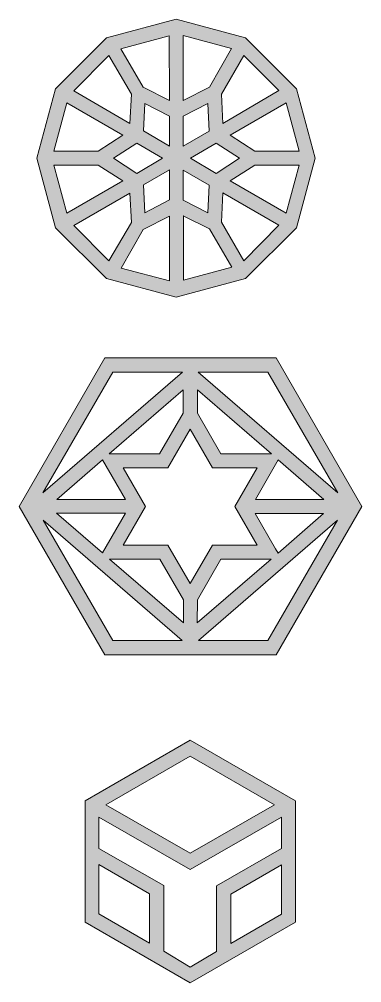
# Model space of a CAD drawing. Header units: millimetres. Extents: x -141 to 330, y -120 to 328.
# Drawn here: x -140.6 to -102.2, y 216.3 to 324.4 of the extents above; entities that cross this region are included whole.
import ezdxf

# ---------------------------------------------------------------- set-up
doc = ezdxf.new("R2010")
doc.units = ezdxf.units.MM
doc.header["$MEASUREMENT"] = 0
doc.layers.add('Layer 1', color=7, linetype='Continuous', lineweight=0)

msp = doc.modelspace()

# ---------------------------------------------------------------- hatches: boundary and pattern name
at = {"layer": 'Layer 1', "true_color": 0x231f20, "transparency": 33554687}
h = msp.add_hatch(color=250, dxfattribs=at)
h.dxf.hatch_style = 2
edge = h.paths.add_edge_path()
edge.add_spline(control_points=[(-110.67, 302.61), (-110.67, 302.61), (-116.95, 306.25), (-116.95, 306.25), (-116.95, 306.25), (-114.19, 308.01), (-114.19, 308.01), (-114.19, 308.01), (-109.22, 308.01), (-109.22, 308.01), (-109.22, 308.01), (-110.67, 302.61), (-110.67, 302.61)], knot_values=[0, 0, 0, 0, 1, 1, 1, 2, 2, 2, 3, 3, 3, 4, 4, 4, 4], degree=3, periodic=0)
edge = h.paths.add_edge_path()
edge.add_spline(control_points=[(-136.7, 308.01), (-136.7, 308.01), (-131.73, 308.01), (-131.73, 308.01), (-131.73, 308.01), (-128.98, 306.25), (-128.98, 306.25), (-128.98, 306.25), (-135.25, 302.61), (-135.25, 302.61), (-135.25, 302.61), (-136.7, 308.01), (-136.7, 308.01)], knot_values=[0, 0, 0, 0, 1, 1, 1, 2, 2, 2, 3, 3, 3, 4, 4, 4, 4], degree=3, periodic=0)
edge = h.paths.add_edge_path()
edge.add_spline(control_points=[(-135.25, 315), (-135.25, 315), (-128.98, 311.36), (-128.98, 311.36), (-128.98, 311.36), (-131.73, 309.6), (-131.73, 309.6), (-131.73, 309.6), (-136.7, 309.6), (-136.7, 309.6), (-136.7, 309.6), (-135.25, 315), (-135.25, 315)], knot_values=[0, 0, 0, 0, 1, 1, 1, 2, 2, 2, 3, 3, 3, 4, 4, 4, 4], degree=3, periodic=0)
edge = h.paths.add_edge_path()
edge.add_spline(control_points=[(-121.39, 308.79), (-121.39, 308.79), (-118.5, 310.48), (-118.5, 310.48), (-118.5, 310.48), (-115.89, 308.79), (-115.89, 308.79), (-115.89, 308.79), (-118.5, 307.09), (-118.5, 307.09), (-118.5, 307.09), (-121.39, 308.79), (-121.39, 308.79)], knot_values=[0, 0, 0, 0, 1, 1, 1, 2, 2, 2, 3, 3, 3, 4, 4, 4, 4], degree=3, periodic=0)
edge = h.paths.add_edge_path()
edge.add_spline(control_points=[(-117.93, 301.62), (-117.93, 301.62), (-117.76, 304.91), (-117.76, 304.91), (-117.76, 304.91), (-111.48, 301.27), (-111.48, 301.27), (-111.48, 301.27), (-115.43, 297.29), (-115.43, 297.29), (-115.43, 297.29), (-117.93, 301.62), (-117.93, 301.62)], knot_values=[0, 0, 0, 0, 1, 1, 1, 2, 2, 2, 3, 3, 3, 4, 4, 4, 4], degree=3, periodic=0)
edge = h.paths.add_edge_path()
edge.add_spline(control_points=[(-122.2, 302.33), (-122.2, 302.33), (-119.27, 300.85), (-119.27, 300.85), (-119.27, 300.85), (-116.77, 296.55), (-116.77, 296.55), (-116.77, 296.55), (-122.17, 295.1), (-122.17, 295.1), (-122.17, 295.1), (-122.17, 302.33), (-122.17, 302.33), (-122.17, 302.33), (-122.2, 302.33), (-122.2, 302.33)], knot_values=[0, 0, 0, 0, 1, 1, 1, 2, 2, 2, 3, 3, 3, 4, 4, 4, 5, 5, 5, 5], degree=3, periodic=0)
edge = h.paths.add_edge_path()
edge.add_spline(control_points=[(-126.68, 300.81), (-126.68, 300.81), (-123.75, 302.3), (-123.75, 302.3), (-123.75, 302.3), (-123.75, 295.03), (-123.75, 295.03), (-123.75, 295.03), (-129.15, 296.47), (-129.15, 296.47), (-129.15, 296.47), (-126.68, 300.81), (-126.68, 300.81)], knot_values=[0, 0, 0, 0, 1, 1, 1, 2, 2, 2, 3, 3, 3, 4, 4, 4, 4], degree=3, periodic=0)
edge = h.paths.add_edge_path()
edge.add_spline(control_points=[(-128.2, 304.87), (-128.2, 304.87), (-128.02, 301.59), (-128.02, 301.59), (-128.02, 301.59), (-130.53, 297.29), (-130.53, 297.29), (-130.53, 297.29), (-134.48, 301.24), (-134.48, 301.24), (-134.48, 301.24), (-128.2, 304.87), (-128.2, 304.87)], knot_values=[0, 0, 0, 0, 1, 1, 1, 2, 2, 2, 3, 3, 3, 4, 4, 4, 4], degree=3, periodic=0)
edge = h.paths.add_edge_path()
edge.add_spline(control_points=[(-124.53, 308.79), (-124.53, 308.79), (-127.42, 307.09), (-127.42, 307.09), (-127.42, 307.09), (-130.03, 308.79), (-130.03, 308.79), (-130.03, 308.79), (-127.42, 310.48), (-127.42, 310.48), (-127.42, 310.48), (-124.53, 308.79), (-124.53, 308.79)], knot_values=[0, 0, 0, 0, 1, 1, 1, 2, 2, 2, 3, 3, 3, 4, 4, 4, 4], degree=3, periodic=0)
edge = h.paths.add_edge_path()
edge.add_spline(control_points=[(-128.02, 315.98), (-128.02, 315.98), (-128.2, 312.7), (-128.2, 312.7), (-128.2, 312.7), (-134.48, 316.34), (-134.48, 316.34), (-134.48, 316.34), (-130.53, 320.32), (-130.53, 320.32), (-130.53, 320.32), (-128.02, 315.98), (-128.02, 315.98)], knot_values=[0, 0, 0, 0, 1, 1, 1, 2, 2, 2, 3, 3, 3, 4, 4, 4, 4], degree=3, periodic=0)
edge = h.paths.add_edge_path()
edge.add_spline(control_points=[(-123.75, 315.28), (-123.75, 315.28), (-126.68, 316.76), (-126.68, 316.76), (-126.68, 316.76), (-129.19, 321.06), (-129.19, 321.06), (-129.19, 321.06), (-123.79, 322.51), (-123.79, 322.51), (-123.79, 322.51), (-123.75, 315.28), (-123.75, 315.28), (-123.75, 315.28), (-123.75, 315.28), (-123.75, 315.28)], knot_values=[0, 0, 0, 0, 1, 1, 1, 2, 2, 2, 3, 3, 3, 4, 4, 4, 5, 5, 5, 5], degree=3, periodic=0)
edge = h.paths.add_edge_path()
edge.add_spline(control_points=[(-119.27, 316.76), (-119.27, 316.76), (-122.2, 315.28), (-122.2, 315.28), (-122.2, 315.28), (-122.2, 322.54), (-122.2, 322.54), (-122.2, 322.54), (-116.8, 321.1), (-116.8, 321.1), (-116.8, 321.1), (-119.27, 316.76), (-119.27, 316.76)], knot_values=[0, 0, 0, 0, 1, 1, 1, 2, 2, 2, 3, 3, 3, 4, 4, 4, 4], degree=3, periodic=0)
edge = h.paths.add_edge_path()
edge.add_spline(control_points=[(-122.2, 313.51), (-122.2, 313.51), (-119.45, 314.92), (-119.45, 314.92), (-119.45, 314.92), (-119.31, 311.82), (-119.31, 311.82), (-119.31, 311.82), (-122.2, 310.13), (-122.2, 310.13), (-122.2, 310.13), (-122.2, 313.51), (-122.2, 313.51)], knot_values=[0, 0, 0, 0, 1, 1, 1, 2, 2, 2, 3, 3, 3, 4, 4, 4, 4], degree=3, periodic=0)
edge = h.paths.add_edge_path()
edge.add_spline(control_points=[(-126.51, 314.92), (-126.51, 314.92), (-123.75, 313.51), (-123.75, 313.51), (-123.75, 313.51), (-123.75, 310.16), (-123.75, 310.16), (-123.75, 310.16), (-126.65, 311.86), (-126.65, 311.86), (-126.65, 311.86), (-126.51, 314.92), (-126.51, 314.92)], knot_values=[0, 0, 0, 0, 1, 1, 1, 2, 2, 2, 3, 3, 3, 4, 4, 4, 4], degree=3, periodic=0)
edge = h.paths.add_edge_path()
edge.add_spline(control_points=[(-126.51, 302.68), (-126.51, 302.68), (-126.65, 305.79), (-126.65, 305.79), (-126.65, 305.79), (-123.75, 307.48), (-123.75, 307.48), (-123.75, 307.48), (-123.75, 304.13), (-123.75, 304.13), (-123.75, 304.13), (-126.51, 302.68), (-126.51, 302.68)], knot_values=[0, 0, 0, 0, 1, 1, 1, 2, 2, 2, 3, 3, 3, 4, 4, 4, 4], degree=3, periodic=0)
edge = h.paths.add_edge_path()
edge.add_spline(control_points=[(-119.45, 302.68), (-119.45, 302.68), (-122.2, 304.09), (-122.2, 304.09), (-122.2, 304.09), (-122.2, 307.45), (-122.2, 307.45), (-122.2, 307.45), (-119.31, 305.75), (-119.31, 305.75), (-119.31, 305.75), (-119.45, 302.68), (-119.45, 302.68)], knot_values=[0, 0, 0, 0, 1, 1, 1, 2, 2, 2, 3, 3, 3, 4, 4, 4, 4], degree=3, periodic=0)
edge = h.paths.add_edge_path()
edge.add_spline(control_points=[(-117.76, 312.7), (-117.76, 312.7), (-117.93, 315.98), (-117.93, 315.98), (-117.93, 315.98), (-115.43, 320.32), (-115.43, 320.32), (-115.43, 320.32), (-111.48, 316.37), (-111.48, 316.37), (-111.48, 316.37), (-117.76, 312.7), (-117.76, 312.7)], knot_values=[0, 0, 0, 0, 1, 1, 1, 2, 2, 2, 3, 3, 3, 4, 4, 4, 4], degree=3, periodic=0)
edge = h.paths.add_edge_path()
edge.add_spline(control_points=[(-109.22, 309.6), (-109.22, 309.6), (-114.19, 309.6), (-114.19, 309.6), (-114.19, 309.6), (-116.95, 311.36), (-116.95, 311.36), (-116.95, 311.36), (-110.67, 315), (-110.67, 315), (-110.67, 315), (-109.22, 309.6), (-109.22, 309.6)], knot_values=[0, 0, 0, 0, 1, 1, 1, 2, 2, 2, 3, 3, 3, 4, 4, 4, 4], degree=3, periodic=0)
edge = h.paths.add_edge_path()
edge.add_spline(control_points=[(-109.5, 316.58), (-109.5, 316.58), (-115.22, 322.3), (-115.22, 322.3), (-115.22, 322.3), (-123.01, 324.38), (-123.01, 324.38), (-123.01, 324.38), (-130.81, 322.3), (-130.81, 322.3), (-130.81, 322.3), (-136.53, 316.58), (-136.53, 316.58), (-136.53, 316.58), (-138.61, 308.79), (-138.61, 308.79), (-138.61, 308.79), (-136.53, 300.99), (-136.53, 300.99), (-136.53, 300.99), (-130.81, 295.28), (-130.81, 295.28), (-130.81, 295.28), (-123.01, 293.19), (-123.01, 293.19), (-123.01, 293.19), (-115.22, 295.28), (-115.22, 295.28), (-115.22, 295.28), (-109.5, 300.99), (-109.5, 300.99), (-109.5, 300.99), (-107.42, 308.79), (-107.42, 308.79), (-107.42, 308.79), (-109.5, 316.58), (-109.5, 316.58)], knot_values=[0, 0, 0, 0, 1, 1, 1, 2, 2, 2, 3, 3, 3, 4, 4, 4, 5, 5, 5, 6, 6, 6, 7, 7, 7, 8, 8, 8, 9, 9, 9, 10, 10, 10, 11, 11, 11, 12, 12, 12, 12], degree=3, periodic=0)
h = msp.add_hatch(color=250, dxfattribs=at)
h.dxf.hatch_style = 2
edge = h.paths.add_edge_path()
edge.add_spline(control_points=[(-112.71, 254.67), (-112.71, 254.67), (-120.51, 254.67), (-120.51, 254.67), (-120.51, 254.67), (-104.92, 268.18), (-104.92, 268.18), (-104.92, 268.18), (-112.71, 254.67), (-112.71, 254.67)], knot_values=[0, 0, 0, 0, 1, 1, 1, 2, 2, 2, 3, 3, 3, 3], degree=3, periodic=0)
edge = h.paths.add_edge_path()
edge.add_spline(control_points=[(-137.9, 268.18), (-137.9, 268.18), (-122.31, 254.67), (-122.31, 254.67), (-122.31, 254.67), (-130.1, 254.67), (-130.1, 254.67), (-130.1, 254.67), (-137.9, 268.18), (-137.9, 268.18)], knot_values=[0, 0, 0, 0, 1, 1, 1, 2, 2, 2, 3, 3, 3, 3], degree=3, periodic=0)
edge = h.paths.add_edge_path()
edge.add_spline(control_points=[(-130.1, 284.8), (-130.1, 284.8), (-122.27, 284.8), (-122.27, 284.8), (-122.27, 284.8), (-137.94, 271.25), (-137.94, 271.25), (-137.94, 271.25), (-130.1, 284.8), (-130.1, 284.8)], knot_values=[0, 0, 0, 0, 1, 1, 1, 2, 2, 2, 3, 3, 3, 3], degree=3, periodic=0)
edge = h.paths.add_edge_path()
edge.add_spline(control_points=[(-104.88, 271.25), (-104.88, 271.25), (-120.54, 284.8), (-120.54, 284.8), (-120.54, 284.8), (-112.71, 284.8), (-112.71, 284.8), (-112.71, 284.8), (-104.88, 271.25), (-104.88, 271.25)], knot_values=[0, 0, 0, 0, 1, 1, 1, 2, 2, 2, 3, 3, 3, 3], degree=3, periodic=0)
edge = h.paths.add_edge_path()
edge.add_spline(control_points=[(-111.58, 264.48), (-111.58, 264.48), (-111.87, 264.97), (-111.87, 264.97), (-111.87, 264.97), (-114.16, 268.92), (-114.16, 268.92), (-114.16, 268.92), (-106.47, 268.92), (-106.47, 268.92), (-106.47, 268.92), (-111.58, 264.48), (-111.58, 264.48)], knot_values=[0, 0, 0, 0, 1, 1, 1, 2, 2, 2, 3, 3, 3, 4, 4, 4, 4], degree=3, periodic=0)
edge = h.paths.add_edge_path()
edge.add_spline(control_points=[(-120.61, 259.26), (-120.61, 259.26), (-118, 263.81), (-118, 263.81), (-118, 263.81), (-112.36, 263.81), (-112.36, 263.81), (-112.36, 263.81), (-120.65, 256.65), (-120.65, 256.65), (-120.65, 256.65), (-120.61, 259.26), (-120.61, 259.26)], knot_values=[0, 0, 0, 0, 1, 1, 1, 2, 2, 2, 3, 3, 3, 4, 4, 4, 4], degree=3, periodic=0)
edge = h.paths.add_edge_path()
edge.add_spline(control_points=[(-124.81, 263.81), (-124.81, 263.81), (-122.17, 259.26), (-122.17, 259.26), (-122.17, 259.26), (-122.17, 256.65), (-122.17, 256.65), (-122.17, 256.65), (-130.46, 263.81), (-130.46, 263.81), (-130.46, 263.81), (-124.81, 263.81), (-124.81, 263.81)], knot_values=[0, 0, 0, 0, 1, 1, 1, 2, 2, 2, 3, 3, 3, 4, 4, 4, 4], degree=3, periodic=0)
edge = h.paths.add_edge_path()
edge.add_spline(control_points=[(-128.69, 268.96), (-128.69, 268.96), (-131.27, 264.51), (-131.27, 264.51), (-131.27, 264.51), (-136.42, 268.96), (-136.42, 268.96), (-136.42, 268.96), (-128.69, 268.96), (-128.69, 268.96)], knot_values=[0, 0, 0, 0, 1, 1, 1, 2, 2, 2, 3, 3, 3, 3], degree=3, periodic=0)
edge = h.paths.add_edge_path()
edge.add_spline(control_points=[(-131.27, 274.96), (-131.27, 274.96), (-128.69, 270.51), (-128.69, 270.51), (-128.69, 270.51), (-136.38, 270.51), (-136.38, 270.51), (-136.38, 270.51), (-131.27, 274.96), (-131.27, 274.96)], knot_values=[0, 0, 0, 0, 1, 1, 1, 2, 2, 2, 3, 3, 3, 3], degree=3, periodic=0)
edge = h.paths.add_edge_path()
edge.add_spline(control_points=[(-122.2, 280.18), (-122.2, 280.18), (-124.85, 275.63), (-124.85, 275.63), (-124.85, 275.63), (-130.49, 275.63), (-130.49, 275.63), (-130.49, 275.63), (-122.2, 282.79), (-122.2, 282.79), (-122.2, 282.79), (-122.2, 280.18), (-122.2, 280.18)], knot_values=[0, 0, 0, 0, 1, 1, 1, 2, 2, 2, 3, 3, 3, 4, 4, 4, 4], degree=3, periodic=0)
edge = h.paths.add_edge_path()
edge.add_spline(control_points=[(-118, 275.63), (-118, 275.63), (-120.61, 280.18), (-120.61, 280.18), (-120.61, 280.18), (-120.61, 282.79), (-120.61, 282.79), (-120.61, 282.79), (-112.32, 275.63), (-112.32, 275.63), (-112.32, 275.63), (-118, 275.63), (-118, 275.63)], knot_values=[0, 0, 0, 0, 1, 1, 1, 2, 2, 2, 3, 3, 3, 4, 4, 4, 4], degree=3, periodic=0)
edge = h.paths.add_edge_path()
edge.add_spline(control_points=[(-111.58, 274.96), (-111.58, 274.96), (-106.43, 270.51), (-106.43, 270.51), (-106.43, 270.51), (-114.12, 270.51), (-114.12, 270.51), (-114.12, 270.51), (-111.58, 274.96), (-111.58, 274.96)], knot_values=[0, 0, 0, 0, 1, 1, 1, 2, 2, 2, 3, 3, 3, 3], degree=3, periodic=0)
edge = h.paths.add_edge_path()
edge.add_spline(control_points=[(-121.43, 261.06), (-121.43, 261.06), (-123.93, 265.39), (-123.93, 265.39), (-123.93, 265.39), (-128.94, 265.39), (-128.94, 265.39), (-128.94, 265.39), (-126.44, 269.73), (-126.44, 269.73), (-126.44, 269.73), (-128.94, 274.07), (-128.94, 274.07), (-128.94, 274.07), (-123.93, 274.07), (-123.93, 274.07), (-123.93, 274.07), (-121.43, 278.41), (-121.43, 278.41), (-121.43, 278.41), (-118.92, 274.07), (-118.92, 274.07), (-118.92, 274.07), (-113.91, 274.07), (-113.91, 274.07), (-113.91, 274.07), (-116.42, 269.73), (-116.42, 269.73), (-116.42, 269.73), (-113.91, 265.39), (-113.91, 265.39), (-113.91, 265.39), (-118.92, 265.39), (-118.92, 265.39), (-118.92, 265.39), (-121.43, 261.06), (-121.43, 261.06)], knot_values=[0, 0, 0, 0, 1, 1, 1, 2, 2, 2, 3, 3, 3, 4, 4, 4, 5, 5, 5, 6, 6, 6, 7, 7, 7, 8, 8, 8, 9, 9, 9, 10, 10, 10, 11, 11, 11, 12, 12, 12, 12], degree=3, periodic=0)
edge = h.paths.add_edge_path()
edge.add_spline(control_points=[(-111.8, 286.39), (-111.8, 286.39), (-130.99, 286.39), (-130.99, 286.39), (-130.99, 286.39), (-140.58, 269.73), (-140.58, 269.73), (-140.58, 269.73), (-130.99, 253.08), (-130.99, 253.08), (-130.99, 253.08), (-111.8, 253.08), (-111.8, 253.08), (-111.8, 253.08), (-102.2, 269.73), (-102.2, 269.73), (-102.2, 269.73), (-111.8, 286.39), (-111.8, 286.39)], knot_values=[0, 0, 0, 0, 1, 1, 1, 2, 2, 2, 3, 3, 3, 4, 4, 4, 5, 5, 5, 6, 6, 6, 6], degree=3, periodic=0)
h = msp.add_hatch(color=250, dxfattribs=at)
h.dxf.hatch_style = 2
edge = h.paths.add_edge_path()
edge.add_spline(control_points=[(-116.88, 220.7), (-116.88, 220.7), (-116.88, 226.24), (-116.88, 226.24), (-116.88, 226.24), (-111.2, 229.52), (-111.2, 229.52), (-111.2, 229.52), (-111.2, 223.98), (-111.2, 223.98), (-111.2, 223.98), (-116.88, 220.7), (-116.88, 220.7)], knot_values=[0, 0, 0, 0, 1, 1, 1, 2, 2, 2, 3, 3, 3, 4, 4, 4, 4], degree=3, periodic=0)
edge = h.paths.add_edge_path()
edge.add_spline(control_points=[(-124.39, 219.82), (-124.39, 219.82), (-124.39, 227.19), (-124.39, 227.19), (-124.39, 227.19), (-131.66, 231.35), (-131.66, 231.35), (-131.66, 231.35), (-131.66, 234.88), (-131.66, 234.88), (-131.66, 234.88), (-121.43, 228.99), (-121.43, 228.99), (-121.43, 228.99), (-111.2, 234.88), (-111.2, 234.88), (-111.2, 234.88), (-111.2, 231.35), (-111.2, 231.35), (-111.2, 231.35), (-118.46, 227.15), (-118.46, 227.15), (-118.46, 227.15), (-118.46, 219.78), (-118.46, 219.78), (-118.46, 219.78), (-121.43, 218.05), (-121.43, 218.05), (-121.43, 218.05), (-124.39, 219.82), (-124.39, 219.82)], knot_values=[0, 0, 0, 0, 1, 1, 1, 2, 2, 2, 3, 3, 3, 4, 4, 4, 5, 5, 5, 6, 6, 6, 7, 7, 7, 8, 8, 8, 9, 9, 9, 10, 10, 10, 10], degree=3, periodic=0)
edge = h.paths.add_edge_path()
edge.add_spline(control_points=[(-131.66, 229.55), (-131.66, 229.55), (-125.98, 226.27), (-125.98, 226.27), (-125.98, 226.27), (-125.98, 220.73), (-125.98, 220.73), (-125.98, 220.73), (-131.66, 224.01), (-131.66, 224.01), (-131.66, 224.01), (-131.66, 229.55), (-131.66, 229.55)], knot_values=[0, 0, 0, 0, 1, 1, 1, 2, 2, 2, 3, 3, 3, 4, 4, 4, 4], degree=3, periodic=0)
edge = h.paths.add_edge_path()
edge.add_spline(control_points=[(-111.97, 236.26), (-111.97, 236.26), (-121.43, 230.82), (-121.43, 230.82), (-121.43, 230.82), (-130.88, 236.26), (-130.88, 236.26), (-130.88, 236.26), (-121.43, 241.69), (-121.43, 241.69), (-121.43, 241.69), (-111.97, 236.26), (-111.97, 236.26)], knot_values=[0, 0, 0, 0, 1, 1, 1, 2, 2, 2, 3, 3, 3, 4, 4, 4, 4], degree=3, periodic=0)
edge = h.paths.add_edge_path()
edge.add_spline(control_points=[(-121.43, 243.52), (-121.43, 243.52), (-133.21, 236.71), (-133.21, 236.71), (-133.21, 236.71), (-133.21, 223.1), (-133.21, 223.1), (-133.21, 223.1), (-121.43, 216.29), (-121.43, 216.29), (-121.43, 216.29), (-109.64, 223.1), (-109.64, 223.1), (-109.64, 223.1), (-109.64, 236.71), (-109.64, 236.71), (-109.64, 236.71), (-121.43, 243.52), (-121.43, 243.52)], knot_values=[0, 0, 0, 0, 1, 1, 1, 2, 2, 2, 3, 3, 3, 4, 4, 4, 5, 5, 5, 6, 6, 6, 6], degree=3, periodic=0)

# ---------------------------------------------------------------- linework, layer by layer
at = {"layer": 'Layer 1'}
for points, knots in [([(-109.5, 316.58), (-109.5, 316.58), (-115.22, 322.3), (-115.22, 322.3), (-115.22, 322.3), (-123.01, 324.38), (-123.01, 324.38), (-123.01, 324.38), (-130.81, 322.3), (-130.81, 322.3), (-130.81, 322.3), (-136.53, 316.58), (-136.53, 316.58), (-136.53, 316.58), (-138.61, 308.79), (-138.61, 308.79), (-138.61, 308.79), (-136.53, 300.99), (-136.53, 300.99), (-136.53, 300.99), (-130.81, 295.28), (-130.81, 295.28), (-130.81, 295.28), (-123.01, 293.19), (-123.01, 293.19), (-123.01, 293.19), (-115.22, 295.28), (-115.22, 295.28), (-115.22, 295.28), (-109.5, 300.99), (-109.5, 300.99), (-109.5, 300.99), (-107.42, 308.79), (-107.42, 308.79), (-107.42, 308.79), (-109.5, 316.58), (-109.5, 316.58)], [0, 0, 0, 0, 1, 1, 1, 2, 2, 2, 3, 3, 3, 4, 4, 4, 5, 5, 5, 6, 6, 6, 7, 7, 7, 8, 8, 8, 9, 9, 9, 10, 10, 10, 11, 11, 11, 12, 12, 12, 12]), ([(-123.75, 315.28), (-123.75, 315.28), (-126.68, 316.76), (-126.68, 316.76), (-126.68, 316.76), (-129.19, 321.06), (-129.19, 321.06), (-129.19, 321.06), (-123.79, 322.51), (-123.79, 322.51), (-123.79, 322.51), (-123.75, 315.28), (-123.75, 315.28), (-123.75, 315.28), (-123.75, 315.28), (-123.75, 315.28)], [0, 0, 0, 0, 1, 1, 1, 2, 2, 2, 3, 3, 3, 4, 4, 4, 5, 5, 5, 5]), ([(-119.27, 316.76), (-119.27, 316.76), (-122.2, 315.28), (-122.2, 315.28), (-122.2, 315.28), (-122.2, 322.54), (-122.2, 322.54), (-122.2, 322.54), (-116.8, 321.1), (-116.8, 321.1), (-116.8, 321.1), (-119.27, 316.76), (-119.27, 316.76)], [0, 0, 0, 0, 1, 1, 1, 2, 2, 2, 3, 3, 3, 4, 4, 4, 4]), ([(-128.02, 315.98), (-128.02, 315.98), (-128.2, 312.7), (-128.2, 312.7), (-128.2, 312.7), (-134.48, 316.34), (-134.48, 316.34), (-134.48, 316.34), (-130.53, 320.32), (-130.53, 320.32), (-130.53, 320.32), (-128.02, 315.98), (-128.02, 315.98)], [0, 0, 0, 0, 1, 1, 1, 2, 2, 2, 3, 3, 3, 4, 4, 4, 4]), ([(-117.76, 312.7), (-117.76, 312.7), (-117.93, 315.98), (-117.93, 315.98), (-117.93, 315.98), (-115.43, 320.32), (-115.43, 320.32), (-115.43, 320.32), (-111.48, 316.37), (-111.48, 316.37), (-111.48, 316.37), (-117.76, 312.7), (-117.76, 312.7)], [0, 0, 0, 0, 1, 1, 1, 2, 2, 2, 3, 3, 3, 4, 4, 4, 4]), ([(-135.25, 315), (-135.25, 315), (-128.98, 311.36), (-128.98, 311.36), (-128.98, 311.36), (-131.73, 309.6), (-131.73, 309.6), (-131.73, 309.6), (-136.7, 309.6), (-136.7, 309.6), (-136.7, 309.6), (-135.25, 315), (-135.25, 315)], [0, 0, 0, 0, 1, 1, 1, 2, 2, 2, 3, 3, 3, 4, 4, 4, 4]), ([(-126.51, 314.92), (-126.51, 314.92), (-123.75, 313.51), (-123.75, 313.51), (-123.75, 313.51), (-123.75, 310.16), (-123.75, 310.16), (-123.75, 310.16), (-126.65, 311.86), (-126.65, 311.86), (-126.65, 311.86), (-126.51, 314.92), (-126.51, 314.92)], [0, 0, 0, 0, 1, 1, 1, 2, 2, 2, 3, 3, 3, 4, 4, 4, 4]), ([(-122.2, 313.51), (-122.2, 313.51), (-119.45, 314.92), (-119.45, 314.92), (-119.45, 314.92), (-119.31, 311.82), (-119.31, 311.82), (-119.31, 311.82), (-122.2, 310.13), (-122.2, 310.13), (-122.2, 310.13), (-122.2, 313.51), (-122.2, 313.51)], [0, 0, 0, 0, 1, 1, 1, 2, 2, 2, 3, 3, 3, 4, 4, 4, 4]), ([(-109.22, 309.6), (-109.22, 309.6), (-114.19, 309.6), (-114.19, 309.6), (-114.19, 309.6), (-116.95, 311.36), (-116.95, 311.36), (-116.95, 311.36), (-110.67, 315), (-110.67, 315), (-110.67, 315), (-109.22, 309.6), (-109.22, 309.6)], [0, 0, 0, 0, 1, 1, 1, 2, 2, 2, 3, 3, 3, 4, 4, 4, 4]), ([(-124.53, 308.79), (-124.53, 308.79), (-127.42, 307.09), (-127.42, 307.09), (-127.42, 307.09), (-130.03, 308.79), (-130.03, 308.79), (-130.03, 308.79), (-127.42, 310.48), (-127.42, 310.48), (-127.42, 310.48), (-124.53, 308.79), (-124.53, 308.79)], [0, 0, 0, 0, 1, 1, 1, 2, 2, 2, 3, 3, 3, 4, 4, 4, 4]), ([(-121.39, 308.79), (-121.39, 308.79), (-118.5, 310.48), (-118.5, 310.48), (-118.5, 310.48), (-115.89, 308.79), (-115.89, 308.79), (-115.89, 308.79), (-118.5, 307.09), (-118.5, 307.09), (-118.5, 307.09), (-121.39, 308.79), (-121.39, 308.79)], [0, 0, 0, 0, 1, 1, 1, 2, 2, 2, 3, 3, 3, 4, 4, 4, 4]), ([(-136.7, 308.01), (-136.7, 308.01), (-131.73, 308.01), (-131.73, 308.01), (-131.73, 308.01), (-128.98, 306.25), (-128.98, 306.25), (-128.98, 306.25), (-135.25, 302.61), (-135.25, 302.61), (-135.25, 302.61), (-136.7, 308.01), (-136.7, 308.01)], [0, 0, 0, 0, 1, 1, 1, 2, 2, 2, 3, 3, 3, 4, 4, 4, 4]), ([(-126.51, 302.68), (-126.51, 302.68), (-126.65, 305.79), (-126.65, 305.79), (-126.65, 305.79), (-123.75, 307.48), (-123.75, 307.48), (-123.75, 307.48), (-123.75, 304.13), (-123.75, 304.13), (-123.75, 304.13), (-126.51, 302.68), (-126.51, 302.68)], [0, 0, 0, 0, 1, 1, 1, 2, 2, 2, 3, 3, 3, 4, 4, 4, 4]), ([(-119.45, 302.68), (-119.45, 302.68), (-122.2, 304.09), (-122.2, 304.09), (-122.2, 304.09), (-122.2, 307.45), (-122.2, 307.45), (-122.2, 307.45), (-119.31, 305.75), (-119.31, 305.75), (-119.31, 305.75), (-119.45, 302.68), (-119.45, 302.68)], [0, 0, 0, 0, 1, 1, 1, 2, 2, 2, 3, 3, 3, 4, 4, 4, 4]), ([(-110.67, 302.61), (-110.67, 302.61), (-116.95, 306.25), (-116.95, 306.25), (-116.95, 306.25), (-114.19, 308.01), (-114.19, 308.01), (-114.19, 308.01), (-109.22, 308.01), (-109.22, 308.01), (-109.22, 308.01), (-110.67, 302.61), (-110.67, 302.61)], [0, 0, 0, 0, 1, 1, 1, 2, 2, 2, 3, 3, 3, 4, 4, 4, 4]), ([(-128.2, 304.87), (-128.2, 304.87), (-128.02, 301.59), (-128.02, 301.59), (-128.02, 301.59), (-130.53, 297.29), (-130.53, 297.29), (-130.53, 297.29), (-134.48, 301.24), (-134.48, 301.24), (-134.48, 301.24), (-128.2, 304.87), (-128.2, 304.87)], [0, 0, 0, 0, 1, 1, 1, 2, 2, 2, 3, 3, 3, 4, 4, 4, 4]), ([(-117.93, 301.62), (-117.93, 301.62), (-117.76, 304.91), (-117.76, 304.91), (-117.76, 304.91), (-111.48, 301.27), (-111.48, 301.27), (-111.48, 301.27), (-115.43, 297.29), (-115.43, 297.29), (-115.43, 297.29), (-117.93, 301.62), (-117.93, 301.62)], [0, 0, 0, 0, 1, 1, 1, 2, 2, 2, 3, 3, 3, 4, 4, 4, 4]), ([(-126.68, 300.81), (-126.68, 300.81), (-123.75, 302.3), (-123.75, 302.3), (-123.75, 302.3), (-123.75, 295.03), (-123.75, 295.03), (-123.75, 295.03), (-129.15, 296.47), (-129.15, 296.47), (-129.15, 296.47), (-126.68, 300.81), (-126.68, 300.81)], [0, 0, 0, 0, 1, 1, 1, 2, 2, 2, 3, 3, 3, 4, 4, 4, 4]), ([(-122.2, 302.33), (-122.2, 302.33), (-119.27, 300.85), (-119.27, 300.85), (-119.27, 300.85), (-116.77, 296.55), (-116.77, 296.55), (-116.77, 296.55), (-122.17, 295.1), (-122.17, 295.1), (-122.17, 295.1), (-122.17, 302.33), (-122.17, 302.33), (-122.17, 302.33), (-122.2, 302.33), (-122.2, 302.33)], [0, 0, 0, 0, 1, 1, 1, 2, 2, 2, 3, 3, 3, 4, 4, 4, 5, 5, 5, 5]), ([(-111.8, 286.39), (-111.8, 286.39), (-130.99, 286.39), (-130.99, 286.39), (-130.99, 286.39), (-140.58, 269.73), (-140.58, 269.73), (-140.58, 269.73), (-130.99, 253.08), (-130.99, 253.08), (-130.99, 253.08), (-111.8, 253.08), (-111.8, 253.08), (-111.8, 253.08), (-102.2, 269.73), (-102.2, 269.73), (-102.2, 269.73), (-111.8, 286.39), (-111.8, 286.39)], [0, 0, 0, 0, 1, 1, 1, 2, 2, 2, 3, 3, 3, 4, 4, 4, 5, 5, 5, 6, 6, 6, 6]), ([(-130.1, 284.8), (-130.1, 284.8), (-122.27, 284.8), (-122.27, 284.8), (-122.27, 284.8), (-137.94, 271.25), (-137.94, 271.25), (-137.94, 271.25), (-130.1, 284.8), (-130.1, 284.8)], [0, 0, 0, 0, 1, 1, 1, 2, 2, 2, 3, 3, 3, 3]), ([(-104.88, 271.25), (-104.88, 271.25), (-120.54, 284.8), (-120.54, 284.8), (-120.54, 284.8), (-112.71, 284.8), (-112.71, 284.8), (-112.71, 284.8), (-104.88, 271.25), (-104.88, 271.25)], [0, 0, 0, 0, 1, 1, 1, 2, 2, 2, 3, 3, 3, 3]), ([(-122.2, 280.18), (-122.2, 280.18), (-124.85, 275.63), (-124.85, 275.63), (-124.85, 275.63), (-130.49, 275.63), (-130.49, 275.63), (-130.49, 275.63), (-122.2, 282.79), (-122.2, 282.79), (-122.2, 282.79), (-122.2, 280.18), (-122.2, 280.18)], [0, 0, 0, 0, 1, 1, 1, 2, 2, 2, 3, 3, 3, 4, 4, 4, 4]), ([(-118, 275.63), (-118, 275.63), (-120.61, 280.18), (-120.61, 280.18), (-120.61, 280.18), (-120.61, 282.79), (-120.61, 282.79), (-120.61, 282.79), (-112.32, 275.63), (-112.32, 275.63), (-112.32, 275.63), (-118, 275.63), (-118, 275.63)], [0, 0, 0, 0, 1, 1, 1, 2, 2, 2, 3, 3, 3, 4, 4, 4, 4]), ([(-121.43, 261.06), (-121.43, 261.06), (-123.93, 265.39), (-123.93, 265.39), (-123.93, 265.39), (-128.94, 265.39), (-128.94, 265.39), (-128.94, 265.39), (-126.44, 269.73), (-126.44, 269.73), (-126.44, 269.73), (-128.94, 274.07), (-128.94, 274.07), (-128.94, 274.07), (-123.93, 274.07), (-123.93, 274.07), (-123.93, 274.07), (-121.43, 278.41), (-121.43, 278.41), (-121.43, 278.41), (-118.92, 274.07), (-118.92, 274.07), (-118.92, 274.07), (-113.91, 274.07), (-113.91, 274.07), (-113.91, 274.07), (-116.42, 269.73), (-116.42, 269.73), (-116.42, 269.73), (-113.91, 265.39), (-113.91, 265.39), (-113.91, 265.39), (-118.92, 265.39), (-118.92, 265.39), (-118.92, 265.39), (-121.43, 261.06), (-121.43, 261.06)], [0, 0, 0, 0, 1, 1, 1, 2, 2, 2, 3, 3, 3, 4, 4, 4, 5, 5, 5, 6, 6, 6, 7, 7, 7, 8, 8, 8, 9, 9, 9, 10, 10, 10, 11, 11, 11, 12, 12, 12, 12]), ([(-131.27, 274.96), (-131.27, 274.96), (-128.69, 270.51), (-128.69, 270.51), (-128.69, 270.51), (-136.38, 270.51), (-136.38, 270.51), (-136.38, 270.51), (-131.27, 274.96), (-131.27, 274.96)], [0, 0, 0, 0, 1, 1, 1, 2, 2, 2, 3, 3, 3, 3]), ([(-111.58, 274.96), (-111.58, 274.96), (-106.43, 270.51), (-106.43, 270.51), (-106.43, 270.51), (-114.12, 270.51), (-114.12, 270.51), (-114.12, 270.51), (-111.58, 274.96), (-111.58, 274.96)], [0, 0, 0, 0, 1, 1, 1, 2, 2, 2, 3, 3, 3, 3]), ([(-137.9, 268.18), (-137.9, 268.18), (-122.31, 254.67), (-122.31, 254.67), (-122.31, 254.67), (-130.1, 254.67), (-130.1, 254.67), (-130.1, 254.67), (-137.9, 268.18), (-137.9, 268.18)], [0, 0, 0, 0, 1, 1, 1, 2, 2, 2, 3, 3, 3, 3]), ([(-128.69, 268.96), (-128.69, 268.96), (-131.27, 264.51), (-131.27, 264.51), (-131.27, 264.51), (-136.42, 268.96), (-136.42, 268.96), (-136.42, 268.96), (-128.69, 268.96), (-128.69, 268.96)], [0, 0, 0, 0, 1, 1, 1, 2, 2, 2, 3, 3, 3, 3]), ([(-112.71, 254.67), (-112.71, 254.67), (-120.51, 254.67), (-120.51, 254.67), (-120.51, 254.67), (-104.92, 268.18), (-104.92, 268.18), (-104.92, 268.18), (-112.71, 254.67), (-112.71, 254.67)], [0, 0, 0, 0, 1, 1, 1, 2, 2, 2, 3, 3, 3, 3]), ([(-111.58, 264.48), (-111.58, 264.48), (-111.87, 264.97), (-111.87, 264.97), (-111.87, 264.97), (-114.16, 268.92), (-114.16, 268.92), (-114.16, 268.92), (-106.47, 268.92), (-106.47, 268.92), (-106.47, 268.92), (-111.58, 264.48), (-111.58, 264.48)], [0, 0, 0, 0, 1, 1, 1, 2, 2, 2, 3, 3, 3, 4, 4, 4, 4]), ([(-124.81, 263.81), (-124.81, 263.81), (-122.17, 259.26), (-122.17, 259.26), (-122.17, 259.26), (-122.17, 256.65), (-122.17, 256.65), (-122.17, 256.65), (-130.46, 263.81), (-130.46, 263.81), (-130.46, 263.81), (-124.81, 263.81), (-124.81, 263.81)], [0, 0, 0, 0, 1, 1, 1, 2, 2, 2, 3, 3, 3, 4, 4, 4, 4]), ([(-120.61, 259.26), (-120.61, 259.26), (-118, 263.81), (-118, 263.81), (-118, 263.81), (-112.36, 263.81), (-112.36, 263.81), (-112.36, 263.81), (-120.65, 256.65), (-120.65, 256.65), (-120.65, 256.65), (-120.61, 259.26), (-120.61, 259.26)], [0, 0, 0, 0, 1, 1, 1, 2, 2, 2, 3, 3, 3, 4, 4, 4, 4]), ([(-121.43, 243.52), (-121.43, 243.52), (-133.21, 236.71), (-133.21, 236.71), (-133.21, 236.71), (-133.21, 223.1), (-133.21, 223.1), (-133.21, 223.1), (-121.43, 216.29), (-121.43, 216.29), (-121.43, 216.29), (-109.64, 223.1), (-109.64, 223.1), (-109.64, 223.1), (-109.64, 236.71), (-109.64, 236.71), (-109.64, 236.71), (-121.43, 243.52), (-121.43, 243.52)], [0, 0, 0, 0, 1, 1, 1, 2, 2, 2, 3, 3, 3, 4, 4, 4, 5, 5, 5, 6, 6, 6, 6]), ([(-111.97, 236.26), (-111.97, 236.26), (-121.43, 230.82), (-121.43, 230.82), (-121.43, 230.82), (-130.88, 236.26), (-130.88, 236.26), (-130.88, 236.26), (-121.43, 241.69), (-121.43, 241.69), (-121.43, 241.69), (-111.97, 236.26), (-111.97, 236.26)], [0, 0, 0, 0, 1, 1, 1, 2, 2, 2, 3, 3, 3, 4, 4, 4, 4]), ([(-124.39, 219.82), (-124.39, 219.82), (-124.39, 227.19), (-124.39, 227.19), (-124.39, 227.19), (-131.66, 231.35), (-131.66, 231.35), (-131.66, 231.35), (-131.66, 234.88), (-131.66, 234.88), (-131.66, 234.88), (-121.43, 228.99), (-121.43, 228.99), (-121.43, 228.99), (-111.2, 234.88), (-111.2, 234.88), (-111.2, 234.88), (-111.2, 231.35), (-111.2, 231.35), (-111.2, 231.35), (-118.46, 227.15), (-118.46, 227.15), (-118.46, 227.15), (-118.46, 219.78), (-118.46, 219.78), (-118.46, 219.78), (-121.43, 218.05), (-121.43, 218.05), (-121.43, 218.05), (-124.39, 219.82), (-124.39, 219.82)], [0, 0, 0, 0, 1, 1, 1, 2, 2, 2, 3, 3, 3, 4, 4, 4, 5, 5, 5, 6, 6, 6, 7, 7, 7, 8, 8, 8, 9, 9, 9, 10, 10, 10, 10]), ([(-131.66, 229.55), (-131.66, 229.55), (-125.98, 226.27), (-125.98, 226.27), (-125.98, 226.27), (-125.98, 220.73), (-125.98, 220.73), (-125.98, 220.73), (-131.66, 224.01), (-131.66, 224.01), (-131.66, 224.01), (-131.66, 229.55), (-131.66, 229.55)], [0, 0, 0, 0, 1, 1, 1, 2, 2, 2, 3, 3, 3, 4, 4, 4, 4]), ([(-116.88, 220.7), (-116.88, 220.7), (-116.88, 226.24), (-116.88, 226.24), (-116.88, 226.24), (-111.2, 229.52), (-111.2, 229.52), (-111.2, 229.52), (-111.2, 223.98), (-111.2, 223.98), (-111.2, 223.98), (-116.88, 220.7), (-116.88, 220.7)], [0, 0, 0, 0, 1, 1, 1, 2, 2, 2, 3, 3, 3, 4, 4, 4, 4])]:
    msp.add_open_spline(points, degree=3, knots=knots, dxfattribs=at)

doc.saveas('drawing.dxf')
